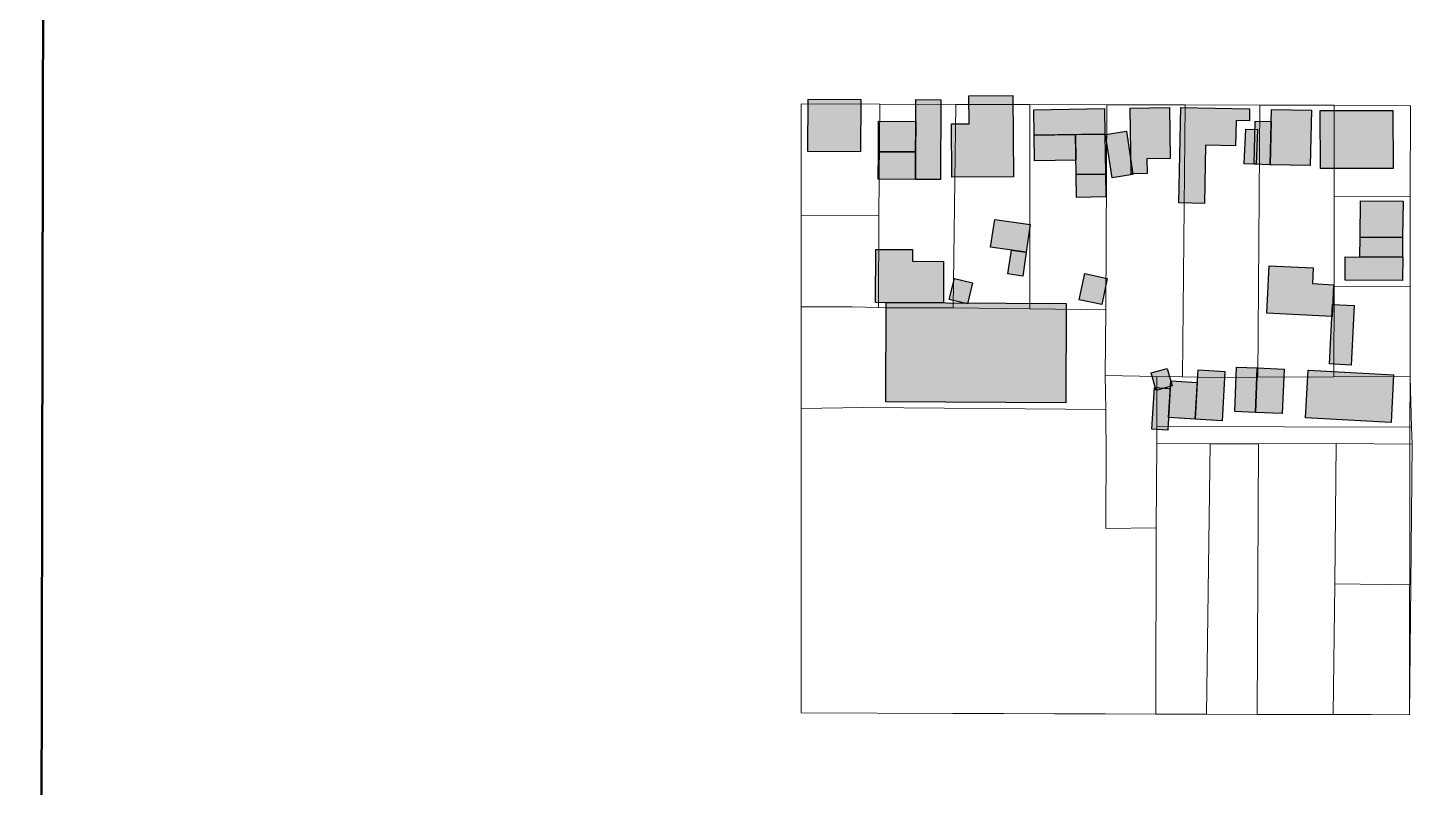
# Model space of a CAD drawing. Header units: millimetres. Extents: x -71 to 10084, y -63 to 6230.
# Drawn here: x 5423.4 to 5696.4, y 2297.1 to 2446.8 of the extents above; entities that cross this region are included whole.
import ezdxf

# ---------------------------------------------------------------- set-up
doc = ezdxf.new("R2010")
doc.units = ezdxf.units.MM
doc.layers.add('01. Manzanas Esc. Urbana', color=254, linetype='Continuous', lineweight=5, true_color=0xcccccc)
doc.layers.add('01. Parcelas Esc. Urbana', color=8, linetype='Continuous', lineweight=5, true_color=0x808080)
doc.layers.add('03. Vias Terciarias', color=252, linetype='Continuous', lineweight=50)
doc.layers.add('Edificaciones Pilar', color=50, linetype='Continuous')

msp = doc.modelspace()

# ---------------------------------------------------------------- hatches: boundary and pattern name
at = {"layer": 'Edificaciones Pilar', "transparency": 33554559}
for points in [[(5587.62, 2422.35), (5577.25, 2422.39), (5577.29, 2432.69), (5587.66, 2432.65), (5587.62, 2422.35)], [(5603.4, 2416.88), (5598.47, 2416.9), (5598.53, 2432.62), (5603.45, 2432.6), (5603.4, 2416.88)], [(5617.68, 2433.42), (5617.79, 2417.42), (5605.62, 2417.34), (5605.55, 2427.81), (5609.03, 2427.83), (5608.99, 2433.36), (5617.68, 2433.42)], [(5635.81, 2425.82), (5621.84, 2425.59), (5621.76, 2430.62), (5635.73, 2430.85), (5635.81, 2425.82)], [(5644.14, 2418.05), (5640.96, 2418), (5640.76, 2430.93), (5648.51, 2431.05), (5648.67, 2420.99), (5644.09, 2420.92), (5644.14, 2418.05)], [(5655.42, 2412.17), (5650.41, 2412.27), (5650.8, 2431.05), (5664.34, 2430.77), (5664.3, 2428.41), (5661.68, 2428.47), (5661.58, 2423.48), (5655.66, 2423.61), (5655.42, 2412.17)], [(5676.29, 2419.63), (5668.41, 2419.79), (5668.63, 2430.68), (5676.52, 2430.52), (5676.29, 2419.63)], [(5692.61, 2419.05), (5678.28, 2419.03), (5678.26, 2430.47), (5692.6, 2430.48), (5692.61, 2419.05)], [(5598.49, 2422.32), (5591.15, 2422.34), (5591.17, 2428.34), (5598.51, 2428.32), (5598.49, 2422.32)], [(5668.59, 2428.32), (5668.41, 2419.79), (5665.25, 2419.86), (5665.43, 2428.39), (5668.59, 2428.32)], [(5630.07, 2420.7), (5621.92, 2420.57), (5621.84, 2425.59), (5629.99, 2425.72), (5630.07, 2420.7)], [(5635.94, 2417.92), (5630.11, 2417.83), (5629.99, 2425.72), (5635.81, 2425.82), (5635.94, 2417.92)], [(5640.03, 2426.38), (5641.31, 2417.84), (5637.24, 2417.23), (5635.95, 2425.77), (5640.03, 2426.38)], [(5663.58, 2426.82), (5665.91, 2426.72), (5665.62, 2419.86), (5663.29, 2419.96), (5663.58, 2426.82)], [(5598.47, 2416.9), (5591.13, 2416.92), (5591.15, 2422.34), (5598.49, 2422.32), (5598.47, 2416.9)], [(5636.01, 2413.43), (5630.19, 2413.34), (5630.11, 2417.83), (5635.94, 2417.92), (5636.01, 2413.43)], [(5694.5, 2405.44), (5686.1, 2405.53), (5686.18, 2412.68), (5694.58, 2412.58), (5694.5, 2405.44)], [(5620.28, 2402.53), (5613.28, 2403.54), (5614.07, 2409), (5621.07, 2407.99), (5620.28, 2402.53)], [(5694.46, 2401.54), (5686.06, 2401.63), (5686.1, 2405.53), (5694.5, 2405.44), (5694.46, 2401.54)], [(5603.96, 2392.54), (5590.58, 2392.61), (5590.64, 2403.09), (5597.9, 2403.06), (5597.88, 2400.78), (5604.01, 2400.74), (5603.96, 2392.54)], [(5619.6, 2397.83), (5616.68, 2398.25), (5617.36, 2402.95), (5620.28, 2402.53), (5619.6, 2397.83)], [(5680.58, 2389.89), (5667.71, 2390.53), (5668.18, 2399.88), (5676.87, 2399.44), (5676.72, 2396.35), (5680.89, 2396.14), (5680.58, 2389.89)], [(5694.5, 2396.94), (5683.15, 2397.01), (5683.18, 2401.64), (5694.53, 2401.56), (5694.5, 2396.94)], [(5608.68, 2392.38), (5605.12, 2393.25), (5606.12, 2397.34), (5609.68, 2396.48), (5608.68, 2392.38)], [(5635.17, 2392.22), (5630.73, 2393.18), (5631.85, 2398.32), (5636.28, 2397.37), (5635.17, 2392.22)], [(5628.07, 2372.86), (5592.6, 2373.05), (5592.71, 2392.6), (5628.17, 2392.42), (5628.07, 2372.86)], [(5684.38, 2380.31), (5680.11, 2380.52), (5680.69, 2392.24), (5684.97, 2392.02), (5684.38, 2380.31)], [(5649.06, 2376.23), (5645.93, 2375.31), (5644.93, 2378.74), (5648.06, 2379.65), (5649.06, 2376.23)], [(5658.89, 2369.3), (5653.57, 2369.62), (5654.16, 2379.36), (5659.48, 2379.03), (5658.89, 2369.3)], [(5665.48, 2370.96), (5661.39, 2371.14), (5661.76, 2379.91), (5665.85, 2379.73), (5665.48, 2370.96)], [(5670.77, 2370.74), (5665.48, 2370.96), (5665.85, 2379.73), (5671.14, 2379.51), (5670.77, 2370.74)], [(5692.23, 2369), (5675.38, 2369.91), (5675.89, 2379.28), (5692.73, 2378.37), (5692.23, 2369)], [(5648.69, 2375.67), (5648.2, 2367.45), (5645.08, 2367.64), (5645.58, 2375.86), (5648.69, 2375.67)], [(5653.57, 2369.62), (5648.35, 2369.94), (5648.79, 2377.18), (5654, 2376.87), (5653.57, 2369.62)]]:
    msp.add_hatch(color=256, dxfattribs=at).paths.add_polyline_path(points, flags=0)

# ---------------------------------------------------------------- linework, layer by layer
at = {"layer": '01. Manzanas Esc. Urbana', "linetype": 'Continuous', "flags": 128}
msp.add_lwpolyline([(5696.04, 2431.36), (5696.01, 2413.57), (5695.98, 2395.8), (5695.96, 2378.03), (5695.94, 2368.03), (5695.92, 2362.44), (5695.84, 2311.38), (5680.85, 2311.43), (5665.84, 2311.46), (5655.84, 2311.49), (5645.83, 2311.53), (5635.85, 2311.57), (5625.86, 2311.6), (5615.84, 2311.64), (5605.84, 2311.66), (5575.93, 2311.76), (5575.92, 2321.77), (5575.9, 2331.76), (5575.92, 2341.75), (5575.9, 2351.94), (5575.92, 2361.78), (5575.92, 2371.75), (5575.92, 2391.77), (5575.91, 2409.75), (5575.89, 2431.75), (5591.4, 2431.7), (5606.44, 2431.65), (5621.02, 2431.63), (5636.19, 2431.6), (5651.63, 2431.56), (5666.37, 2431.54), (5681.03, 2431.5), (5696.04, 2431.36)], close=True, dxfattribs=at)
at = {"layer": '01. Parcelas Esc. Urbana', "linetype": 'Continuous', "flags": 128}
for points in [[(5575.89, 2431.75), (5591.4, 2431.7), (5591.26, 2409.7), (5575.91, 2409.75), (5575.89, 2431.75)], [(5575.89, 2431.75), (5591.4, 2431.7), (5591.26, 2409.7), (5575.91, 2409.75), (5575.89, 2431.75)], [(5591.4, 2431.7), (5606.44, 2431.65), (5605.89, 2391.59), (5592.75, 2391.61), (5591.14, 2391.66), (5591.26, 2409.7), (5591.4, 2431.7)], [(5591.4, 2431.7), (5606.44, 2431.65), (5605.89, 2391.59), (5592.75, 2391.61), (5591.14, 2391.66), (5591.26, 2409.7), (5591.4, 2431.7)], [(5605.89, 2391.59), (5606.44, 2431.65), (5621.02, 2431.63), (5620.97, 2391.39), (5605.89, 2391.59)], [(5605.89, 2391.59), (5606.44, 2431.65), (5621.02, 2431.63), (5620.97, 2391.39), (5605.89, 2391.59)], [(5621.02, 2431.63), (5636.19, 2431.6), (5635.96, 2391.18), (5620.97, 2391.39), (5621.02, 2431.63)], [(5621.02, 2431.63), (5636.19, 2431.6), (5635.96, 2391.18), (5620.97, 2391.39), (5621.02, 2431.63)], [(5635.96, 2391.18), (5636.19, 2431.6), (5651.63, 2431.56), (5651.08, 2377.96), (5646.05, 2378.06), (5635.85, 2378.23), (5635.96, 2391.18)], [(5635.96, 2391.18), (5636.19, 2431.6), (5651.63, 2431.56), (5651.08, 2377.96), (5646.05, 2378.06), (5635.85, 2378.23), (5635.96, 2391.18)], [(5651.63, 2431.56), (5666.37, 2431.54), (5665.96, 2377.91), (5656.98, 2377.87), (5651.08, 2377.96), (5651.63, 2431.56)], [(5651.63, 2431.56), (5666.37, 2431.54), (5665.96, 2377.91), (5656.98, 2377.87), (5651.08, 2377.96), (5651.63, 2431.56)], [(5665.96, 2377.91), (5666.37, 2431.54), (5681.03, 2431.5), (5681.01, 2413.51), (5680.98, 2395.74), (5680.96, 2377.97), (5665.96, 2377.91)], [(5665.96, 2377.91), (5666.37, 2431.54), (5681.03, 2431.5), (5681.01, 2413.51), (5680.98, 2395.74), (5680.96, 2377.97), (5665.96, 2377.91)], [(5696.04, 2431.36), (5696.01, 2413.57), (5681.01, 2413.51), (5681.03, 2431.5), (5696.04, 2431.36)], [(5696.04, 2431.36), (5696.01, 2413.57), (5681.01, 2413.51), (5681.03, 2431.5), (5696.04, 2431.36)], [(5681.01, 2413.51), (5696.01, 2413.57), (5695.98, 2395.8), (5680.98, 2395.74), (5681.01, 2413.51)], [(5681.01, 2413.51), (5696.01, 2413.57), (5695.98, 2395.8), (5680.98, 2395.74), (5681.01, 2413.51)], [(5680.96, 2377.97), (5680.98, 2395.74), (5695.98, 2395.8), (5695.96, 2378.03), (5680.96, 2377.97)], [(5680.96, 2377.97), (5680.98, 2395.74), (5695.98, 2395.8), (5695.96, 2378.03), (5680.96, 2377.97)], [(5575.92, 2391.77), (5586, 2391.76), (5591.14, 2391.66), (5592.75, 2391.61), (5605.89, 2391.59), (5620.97, 2391.39), (5635.96, 2391.18), (5635.85, 2378.23), (5635.96, 2371.56), (5588.2, 2371.95), (5575.92, 2371.75), (5575.92, 2391.77)], [(5575.92, 2391.77), (5586, 2391.76), (5591.14, 2391.66), (5592.75, 2391.61), (5605.89, 2391.59), (5620.97, 2391.39), (5635.96, 2391.18), (5635.85, 2378.23), (5635.96, 2371.56), (5588.2, 2371.95), (5575.92, 2371.75), (5575.92, 2391.77)], [(5635.96, 2371.56), (5635.85, 2378.23), (5646.05, 2378.06), (5646.02, 2368.22), (5646.01, 2364.85), (5645.94, 2348.23), (5635.97, 2348.07), (5636, 2351.78), (5636.04, 2361.64), (5635.96, 2371.56)], [(5635.96, 2371.56), (5635.85, 2378.23), (5646.05, 2378.06), (5646.02, 2368.22), (5646.01, 2364.85), (5645.94, 2348.23), (5635.97, 2348.07), (5636, 2351.78), (5636.04, 2361.64), (5635.96, 2371.56)], [(5646.05, 2378.06), (5651.08, 2377.96), (5656.98, 2377.87), (5665.96, 2377.91), (5680.96, 2377.97), (5695.96, 2378.03), (5696.26, 2368.04), (5646.02, 2368.22), (5646.05, 2378.06)], [(5646.05, 2378.06), (5651.08, 2377.96), (5656.98, 2377.87), (5665.96, 2377.91), (5680.96, 2377.97), (5695.96, 2378.03), (5696.26, 2368.04), (5646.02, 2368.22), (5646.05, 2378.06)], [(5681.42, 2364.87), (5666.11, 2364.8), (5656.55, 2364.81), (5646.01, 2364.85), (5646.02, 2368.22), (5696.26, 2368.04), (5696.41, 2364.71), (5681.42, 2364.87)], [(5681.42, 2364.87), (5666.11, 2364.8), (5656.55, 2364.81), (5646.01, 2364.85), (5646.02, 2368.22), (5696.26, 2368.04), (5696.41, 2364.71), (5681.42, 2364.87)], [(5646.01, 2364.85), (5656.55, 2364.81), (5655.84, 2311.49), (5645.83, 2311.53), (5645.94, 2348.23), (5646.01, 2364.85)], [(5646.01, 2364.85), (5656.55, 2364.81), (5655.84, 2311.49), (5645.83, 2311.53), (5645.94, 2348.23), (5646.01, 2364.85)], [(5655.84, 2311.49), (5656.55, 2364.81), (5666.11, 2364.8), (5665.84, 2311.46), (5655.84, 2311.49)], [(5655.84, 2311.49), (5656.55, 2364.81), (5666.11, 2364.8), (5665.84, 2311.46), (5655.84, 2311.49)], [(5681.42, 2364.87), (5681.12, 2337.18), (5680.84, 2311.54), (5665.84, 2311.46), (5666.11, 2364.8), (5681.42, 2364.87)], [(5681.42, 2364.87), (5681.12, 2337.18), (5680.84, 2311.54), (5665.84, 2311.46), (5666.11, 2364.8), (5681.42, 2364.87)], [(5681.42, 2364.87), (5696.41, 2364.71), (5696.12, 2337.02), (5681.12, 2337.18), (5681.42, 2364.87)], [(5681.42, 2364.87), (5696.41, 2364.71), (5696.12, 2337.02), (5681.12, 2337.18), (5681.42, 2364.87)], [(5681.12, 2337.18), (5696.12, 2337.02), (5695.84, 2311.37), (5680.84, 2311.54), (5681.12, 2337.18)], [(5681.12, 2337.18), (5696.12, 2337.02), (5695.84, 2311.37), (5680.84, 2311.54), (5681.12, 2337.18)]]:
    msp.add_lwpolyline(points, close=True, dxfattribs=at)
at = {"layer": '03. Vias Terciarias', "linetype": 'Continuous'}
msp.add_lwpolyline([(5423.42, 894.85), (5429.15, 3850.28), (5461.74, 3892.22)], dxfattribs=at)
at = {"layer": 'Edificaciones Pilar', "linetype": 'Continuous', "flags": 128}
for points in [[(5587.62, 2422.35), (5577.25, 2422.39), (5577.29, 2432.69), (5587.66, 2432.65), (5587.62, 2422.35)], [(5603.4, 2416.88), (5598.47, 2416.9), (5598.53, 2432.62), (5603.45, 2432.6), (5603.4, 2416.88)], [(5617.68, 2433.42), (5617.79, 2417.42), (5605.62, 2417.34), (5605.55, 2427.81), (5609.03, 2427.83), (5608.99, 2433.36), (5617.68, 2433.42)], [(5635.81, 2425.82), (5621.84, 2425.59), (5621.76, 2430.62), (5635.73, 2430.85), (5635.81, 2425.82)], [(5644.14, 2418.05), (5640.96, 2418), (5640.76, 2430.93), (5648.51, 2431.05), (5648.67, 2420.99), (5644.09, 2420.92), (5644.14, 2418.05)], [(5655.42, 2412.17), (5650.41, 2412.27), (5650.8, 2431.05), (5664.34, 2430.77), (5664.3, 2428.41), (5661.68, 2428.47), (5661.58, 2423.48), (5655.66, 2423.61), (5655.42, 2412.17)], [(5676.29, 2419.63), (5668.41, 2419.79), (5668.63, 2430.68), (5676.52, 2430.52), (5676.29, 2419.63)], [(5692.61, 2419.05), (5678.28, 2419.03), (5678.26, 2430.47), (5692.6, 2430.48), (5692.61, 2419.05)], [(5598.49, 2422.32), (5591.15, 2422.34), (5591.17, 2428.34), (5598.51, 2428.32), (5598.49, 2422.32)], [(5668.59, 2428.32), (5668.41, 2419.79), (5665.25, 2419.86), (5665.43, 2428.39), (5668.59, 2428.32)], [(5630.07, 2420.7), (5621.92, 2420.57), (5621.84, 2425.59), (5629.99, 2425.72), (5630.07, 2420.7)], [(5635.94, 2417.92), (5630.11, 2417.83), (5629.99, 2425.72), (5635.81, 2425.82), (5635.94, 2417.92)], [(5640.03, 2426.38), (5641.31, 2417.84), (5637.24, 2417.23), (5635.95, 2425.77), (5640.03, 2426.38)], [(5663.58, 2426.82), (5665.91, 2426.72), (5665.62, 2419.86), (5663.29, 2419.96), (5663.58, 2426.82)], [(5598.47, 2416.9), (5591.13, 2416.92), (5591.15, 2422.34), (5598.49, 2422.32), (5598.47, 2416.9)], [(5636.01, 2413.43), (5630.19, 2413.34), (5630.11, 2417.83), (5635.94, 2417.92), (5636.01, 2413.43)], [(5694.5, 2405.44), (5686.1, 2405.53), (5686.18, 2412.68), (5694.58, 2412.58), (5694.5, 2405.44)], [(5620.28, 2402.53), (5613.28, 2403.54), (5614.07, 2409), (5621.07, 2407.99), (5620.28, 2402.53)], [(5694.46, 2401.54), (5686.06, 2401.63), (5686.1, 2405.53), (5694.5, 2405.44), (5694.46, 2401.54)], [(5603.96, 2392.54), (5590.58, 2392.61), (5590.64, 2403.09), (5597.9, 2403.06), (5597.88, 2400.78), (5604.01, 2400.74), (5603.96, 2392.54)], [(5619.6, 2397.83), (5616.68, 2398.25), (5617.36, 2402.95), (5620.28, 2402.53), (5619.6, 2397.83)], [(5680.58, 2389.89), (5667.71, 2390.53), (5668.18, 2399.88), (5676.87, 2399.44), (5676.72, 2396.35), (5680.89, 2396.14), (5680.58, 2389.89)], [(5694.5, 2396.94), (5683.15, 2397.01), (5683.18, 2401.64), (5694.53, 2401.56), (5694.5, 2396.94)], [(5608.68, 2392.38), (5605.12, 2393.25), (5606.12, 2397.34), (5609.68, 2396.48), (5608.68, 2392.38)], [(5635.17, 2392.22), (5630.73, 2393.18), (5631.85, 2398.32), (5636.28, 2397.37), (5635.17, 2392.22)], [(5628.07, 2372.86), (5592.6, 2373.05), (5592.71, 2392.6), (5628.17, 2392.42), (5628.07, 2372.86)], [(5684.38, 2380.31), (5680.11, 2380.52), (5680.69, 2392.24), (5684.97, 2392.02), (5684.38, 2380.31)], [(5649.06, 2376.23), (5645.93, 2375.31), (5644.93, 2378.74), (5648.06, 2379.65), (5649.06, 2376.23)], [(5658.89, 2369.3), (5653.57, 2369.62), (5654.16, 2379.36), (5659.48, 2379.03), (5658.89, 2369.3)], [(5665.48, 2370.96), (5661.39, 2371.14), (5661.76, 2379.91), (5665.85, 2379.73), (5665.48, 2370.96)], [(5670.77, 2370.74), (5665.48, 2370.96), (5665.85, 2379.73), (5671.14, 2379.51), (5670.77, 2370.74)], [(5692.23, 2369), (5675.38, 2369.91), (5675.89, 2379.28), (5692.73, 2378.37), (5692.23, 2369)], [(5648.69, 2375.67), (5648.2, 2367.45), (5645.08, 2367.64), (5645.58, 2375.86), (5648.69, 2375.67)], [(5653.57, 2369.62), (5648.35, 2369.94), (5648.79, 2377.18), (5654, 2376.87), (5653.57, 2369.62)]]:
    msp.add_lwpolyline(points, close=True, dxfattribs=at)

doc.saveas('drawing.dxf')
